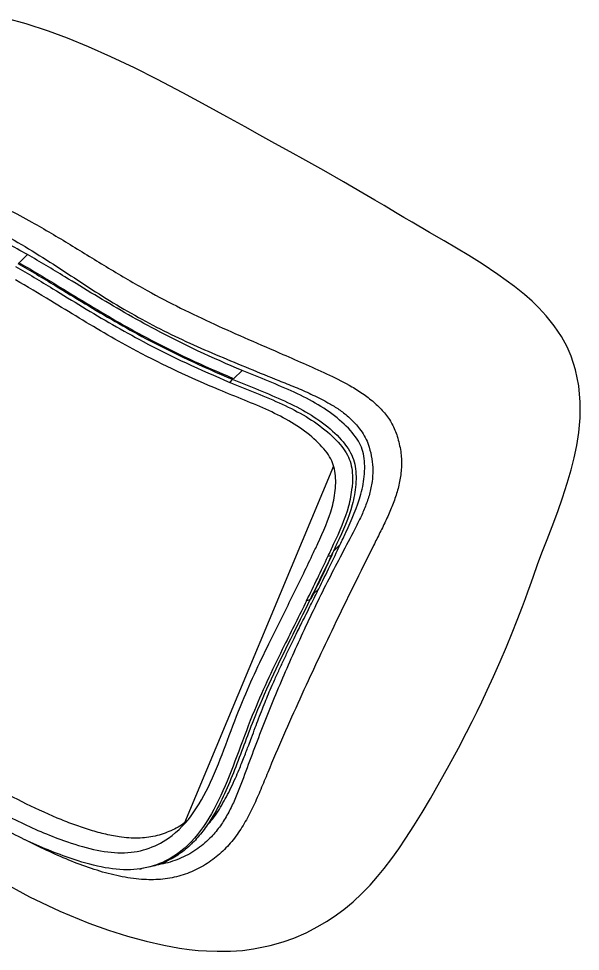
# Paper-space layout '_Trimétrica' of a CAD drawing. Header units: millimetres. Extents: x -50 to 61, y -52 to 56.
# Drawn here: x -3.5 to 60.9, y -51.9 to 55.1 of the extents above; entities that cross this region are included whole.
import ezdxf

# ---------------------------------------------------------------- set-up
doc = ezdxf.new("R2010")
doc.units = ezdxf.units.MM

psp = doc.layouts.new('_Trimétrica')

# ---------------------------------------------------------------- linework, layer by layer
at = {"color": 8, "linetype": 'Continuous', "lineweight": 25}
for p, q in [((-2.52, 28.04), (-3.49, 27.1)), ((22.11, 14.74), (21.15, 13.81)), ((33.36, -5.25), (32.67, -5.92)), ((30.9, -10.32), (30.24, -10.97))]:
    psp.add_line(p, q, dxfattribs=at)
at = {"color": 7, "linetype": 'Continuous', "lineweight": 25}
for p, q in [((20.97, 13.75), (20.71, 13.38)), ((20.71, 13.38), (20.71, 13.37)), ((21.07, 13.84), (20.97, 13.75)), ((35.12, 8.63), (34.63, 9.13)), ((32.6, 3.74), (15.49, -37.19)), ((32.34, -6.52), (31.96, -6.62)), ((32.43, -6.43), (32.34, -6.52)), ((29.89, -11.6), (29.51, -11.69)), ((29.98, -11.51), (29.89, -11.6)), ((16.33, -39.58), (16.42, -39.49))]:
    psp.add_line(p, q, dxfattribs=at)
at = {"color": 7, "linetype": 'Continuous', "lineweight": 25, "flags": 128}
psp.add_lwpolyline([(-5.82, -43.78), (-2.29, -45.66), (1.18, -47.31), (4.52, -48.69), (6.78, -49.5), (8.97, -50.2), (11.09, -50.78), (13.12, -51.24), (14.91, -51.56), (16.04, -51.71), (17.05, -51.82), (18.02, -51.89), (19.26, -51.93), (20.77, -51.91), (22.14, -51.82), (23.43, -51.66), (25.32, -51.28), (26.82, -50.85), (28.04, -50.41), (29.46, -49.79), (30.81, -49.1), (31.78, -48.52), (32.69, -47.92), (33.77, -47.14), (34.85, -46.24), (35.85, -45.31), (36.79, -44.34), (37.66, -43.36), (38.43, -42.43), (39.29, -41.28), (40.08, -40.18), (40.92, -38.93), (41.81, -37.53), (42.76, -35.99), (43.72, -34.39), (44.82, -32.49), (45.89, -30.56), (46.94, -28.62), (47.87, -26.83), (48.52, -25.55), (49.08, -24.42), (49.62, -23.3), (50.25, -21.96), (50.96, -20.4), (51.74, -18.65), (52.45, -16.97), (53.1, -15.38), (53.68, -13.91), (54.28, -12.36), (54.63, -11.42), (54.91, -10.65), (55.17, -9.94), (55.5, -8.98), (56.05, -7.4), (56.6, -5.99), (57.13, -4.65), (57.7, -3.15), (58.33, -1.45), (58.88, 0.14), (59.42, 1.8), (59.87, 3.32), (60.23, 4.72), (60.54, 6.13), (60.77, 7.61), (60.92, 9.3), (60.93, 11.1), (60.75, 12.99), (60.37, 14.8), (59.87, 16.37), (59.41, 17.46), (58.77, 18.63), (57.93, 19.88), (57.02, 21.02), (56.16, 21.94), (55.4, 22.68), (54.52, 23.46), (53.36, 24.4), (51.48, 25.77), (49.68, 26.97), (48.13, 27.94), (46.7, 28.8), (45.32, 29.62), (43.63, 30.59), (41.63, 31.75), (40.68, 32.31), (39.91, 32.78), (39.2, 33.2), (38.4, 33.67), (37.36, 34.29), (35.97, 35.1), (34.87, 35.74), (33.74, 36.39), (31.48, 37.68), (29.43, 38.83), (27.63, 39.84), (25.88, 40.81), (24.16, 41.77), (22.46, 42.7), (20.37, 43.86), (17.98, 45.17), (15.3, 46.62), (12.34, 48.17), (9.76, 49.47), (7.05, 50.76), (4.47, 51.91), (2.08, 52.88), (-0.1, 53.69), (-2.67, 54.52), (-4.93, 55.13)], dxfattribs=at)
at = {"color": 7, "linetype": 'Continuous', "lineweight": 25}
for points, knots in [([(-38.86, 12.93), (-38.85, 13.29), (-38.82, 14.78), (-38.55, 17.31), (-38.02, 20.37), (-37.26, 23.17), (-36.27, 25.7), (-35.01, 28.02), (-33.48, 30.12), (-31.67, 31.97), (-29.6, 33.55), (-27.25, 34.84), (-24.66, 35.83), (-21.88, 36.49), (-19.02, 36.8), (-16.15, 36.76), (-13.3, 36.39), (-10.45, 35.64), (-7.62, 34.58), (-4.8, 33.28), (-1.46, 31.49), (2.4, 29.19), (6.77, 26.48), (10.99, 23.99), (15.05, 21.88), (18.93, 20.04), (22.85, 18.3), (26.37, 16.78), (29.47, 15.42), (32.12, 14.24), (34.35, 13.12), (36.09, 12.02), (37.37, 11.02), (38.47, 9.9), (39.39, 8.61), (39.74, 7.67), (39.92, 7.19)], [0, 0, 0, 0, 0.011294, 0.045768, 0.079768, 0.110223, 0.140278, 0.170045, 0.199672, 0.229347, 0.259295, 0.28976, 0.320723, 0.351908, 0.383041, 0.411849, 0.44029, 0.46839, 0.496493, 0.52487, 0.553616, 0.599463, 0.645776, 0.692017, 0.731184, 0.770364, 0.809778, 0.849596, 0.876437, 0.903421, 0.92958, 0.944468, 0.958655, 0.972294, 0.985824, 1, 1, 1, 1]), ([(-33.85, 24.23), (-33.7, 24.5), (-33.07, 25.63), (-31.67, 27.37), (-29.8, 29.24), (-27.85, 30.67), (-25.93, 31.75), (-23.86, 32.61), (-21.67, 33.25), (-19.38, 33.64), (-17, 33.78), (-14.54, 33.64), (-12.01, 33.15), (-9.48, 32.34), (-6.67, 31.13), (-3.62, 29.48), (-0.35, 27.46), (2.87, 25.36), (6.08, 23.25), (9.36, 21.28), (12.7, 19.48), (16.09, 17.87), (20.63, 15.89), (24.67, 14.26), (28.18, 12.84), (30.02, 12.05), (31.61, 11.26), (32.95, 10.47), (33.89, 9.8), (34.43, 9.31), (34.63, 9.13)], [0, 0, 0, 0, 0.014099, 0.058097, 0.101941, 0.135058, 0.16832, 0.201581, 0.234696, 0.267584, 0.300547, 0.333392, 0.366474, 0.399719, 0.432878, 0.478343, 0.523858, 0.569137, 0.614414, 0.659787, 0.705153, 0.750479, 0.795814, 0.886374, 0.910734, 0.93509, 0.959395, 0.974898, 0.990379, 1, 1, 1, 1]), ([(-2.52, 28.04), (-3.3, 28.48), (-4.85, 29.34), (-7.19, 30.48), (-9.53, 31.43), (-11.88, 32.14), (-14.22, 32.56), (-16.54, 32.74), (-18.8, 32.67), (-21, 32.38), (-23.23, 31.85), (-25.45, 31.02), (-27.58, 29.84), (-28.97, 28.91), (-29.58, 28.33), (-29.61, 28.31)], [0, 0, 0, 0, 0.081786, 0.161666, 0.240153, 0.318171, 0.397053, 0.47568, 0.555051, 0.634637, 0.71386, 0.807591, 0.901267, 0.995412, 1, 1, 1, 1]), ([(22.11, 14.74), (18.7, 16.17), (15.4, 17.71), (10.98, 20.06), (9.81, 20.71), (6.33, 22.71), (4.05, 24.1), (0.34, 26.37), (-1.09, 27.23), (-2.52, 28.04)], [0.887719, 0.887719, 0.887719, 0.887719, 0.9318691, 0.9318691, 0.9479202, 0.9479202, 0.9800223, 0.9800223, 1, 1, 1, 1]), ([(-3.63, 27.04), (-2.2, 26.22), (-0.77, 25.36), (2.95, 23.09), (5.22, 21.7), (8.69, 19.7), (9.86, 19.05), (14.27, 16.71), (17.57, 15.18), (20.97, 13.75)], [0, 0, 0, 0, 0.177926, 0.177926, 0.463835, 0.463835, 0.606789, 0.606789, 1, 1, 1, 1]), ([(-3.54, 27.13), (-2.11, 26.32), (-0.67, 25.45), (3.04, 23.19), (5.32, 21.79), (8.79, 19.79), (9.95, 19.14), (14.36, 16.8), (17.67, 15.27), (21.07, 13.84)], [0, 0, 0, 0, 0.177926, 0.177926, 0.463835, 0.463835, 0.606789, 0.606789, 1, 1, 1, 1]), ([(-3.92, 26.68), (-2.49, 25.87), (-1.06, 25), (2.66, 22.74), (4.93, 21.34), (8.41, 19.34), (9.58, 18.69), (14, 16.34), (17.31, 14.81), (20.71, 13.38)], [0, 0, 0, 0, 0.177926, 0.177926, 0.463835, 0.463835, 0.606789, 0.606789, 1, 1, 1, 1]), ([(19.48, 12.52), (16.24, 13.87), (13.1, 15.33), (8.9, 17.57), (7.79, 18.18), (4.49, 20.08), (2.33, 21.41), (-1.2, 23.56), (-2.56, 24.38), (-3.92, 25.15)], [0.887719, 0.887719, 0.887719, 0.887719, 0.9318691, 0.9318691, 0.9479202, 0.9479202, 0.9800223, 0.9800223, 1, 1, 1, 1]), ([(15.8, -36.92), (15.7, -37), (15.16, -37.49), (13.94, -38.13), (12.16, -38.77), (10.15, -39.01), (8.16, -38.85), (6.25, -38.47), (4.47, -37.96), (2.67, -37.35), (0.13, -36.34), (-3.15, -34.82), (-7.12, -32.64), (-11.02, -30.19), (-14.69, -27.65), (-18.12, -25.1), (-21.31, -22.5), (-24.37, -19.7), (-26.89, -17.07), (-28.88, -14.72), (-30.41, -12.68), (-31.81, -10.55), (-33.04, -8.34), (-34.09, -6.1), (-34.95, -3.83), (-35.64, -1.51), (-36.14, 0.93), (-36.42, 3.44), (-36.48, 6.01), (-36.33, 8.56), (-35.98, 11.23), (-35.58, 13.01), (-35.36, 13.98)], [0, 0, 0, 0, 0.005675, 0.032201, 0.059386, 0.085956, 0.11343, 0.135528, 0.157806, 0.180437, 0.203131, 0.254422, 0.306094, 0.358628, 0.411343, 0.456996, 0.502784, 0.549177, 0.595895, 0.624076, 0.652399, 0.681257, 0.710349, 0.738542, 0.766955, 0.796071, 0.825433, 0.858206, 0.891259, 0.925009, 0.958934, 1, 1, 1, 1]), ([(33.36, -5.25), (33.58, -4.78), (33.8, -4.31), (34.69, -2.37), (35.34, -0.93), (35.95, 1.31), (36.1, 2.08), (36.21, 3.68), (36.19, 4.47), (35.96, 5.53), (35.85, 5.85), (35.56, 6.48), (35.37, 6.79), (34.66, 7.78), (34.01, 8.45), (31.77, 10.37), (30, 11.36), (26.2, 13.11), (24.13, 13.9), (22.11, 14.74), (22.11, 14.74), (22.11, 14.74)], [0.0000001, 0.0000001, 0.0000001, 0.0000001, 0.0074613, 0.0074613, 0.0308204, 0.0308204, 0.0424999, 0.0424999, 0.0541795, 0.0541795, 0.0600192, 0.0600192, 0.065859, 0.065859, 0.0775385, 0.0775385, 0.102831, 0.102831, 0.1281236, 0.1281236, 0.1281404, 0.1281404, 0.1281404, 0.1281404]), ([(29.51, -11.69), (28.66, -13.41), (27.8, -15.12), (25.75, -19.27), (24.57, -21.73), (22.88, -25.83), (22.3, -27.41), (21.14, -30.5), (20.56, -32.03), (18.6, -36.43), (17.01, -39.12), (13.77, -41.36), (12.86, -41.82), (10.96, -42.42), (9.95, -42.57), (6.75, -42.57), (4.35, -41.96), (0.07, -40.43), (-1.77, -39.63), (-5.38, -37.88), (-7.15, -36.92), (-10.65, -34.85), (-12.37, -33.74), (-15.79, -31.43), (-17.47, -30.22), (-22.43, -26.48), (-25.59, -23.8), (-31.32, -17.91), (-33.87, -14.7), (-37.66, -7.86), (-38.95, -4.25), (-40.32, 3.95), (-39.91, 8.57), (-38.84, 12.98), (-38.82, 13.08), (-38.79, 13.19)], [0, 0, 0, 0, 0.053216, 0.053216, 0.128129, 0.128129, 0.173077, 0.173077, 0.218025, 0.218025, 0.30792, 0.30792, 0.337886, 0.337886, 0.367851, 0.367851, 0.427781, 0.427781, 0.472729, 0.472729, 0.517677, 0.517677, 0.562419, 0.562419, 0.607162, 0.607162, 0.696647, 0.696647, 0.787363, 0.787363, 0.877259, 0.877259, 0.99712, 0.99712, 1, 1, 1, 1]), ([(20.71, 13.38), (20.71, 13.38), (20.72, 13.38), (22.73, 12.53), (24.8, 11.75), (28.61, 9.99), (30.37, 9.01), (32.61, 7.09), (33.26, 6.41), (33.97, 5.43), (34.16, 5.11), (34.45, 4.49), (34.56, 4.16), (34.79, 3.11), (34.82, 2.31), (34.75, 1.44), (34.75, 1.37), (34.74, 1.3)], [0, 0, 0, 0, 0.0001318, 0.0001318, 0.1975131, 0.1975131, 0.3948944, 0.3948944, 0.4860408, 0.4860408, 0.5316141, 0.5316141, 0.5771873, 0.5771873, 0.6683337, 0.6683337, 0.6762477, 0.6762477, 0.6762477, 0.6762477]), ([(20.97, 13.75), (20.97, 13.75), (20.98, 13.75), (22.99, 12.91), (25.05, 12.12), (28.88, 10.36), (30.67, 9.36), (32.95, 7.41), (33.61, 6.71), (34.34, 5.69), (34.54, 5.36), (34.84, 4.71), (34.95, 4.37), (35.19, 3.27), (35.22, 2.46), (35.09, 0.85), (34.95, 0.06), (34.33, -2.2), (33.68, -3.65), (32.78, -5.59), (32.56, -6.05), (32.34, -6.52)], [0, 0, 0, 0, 0.000132, 0.000132, 0.197513, 0.197513, 0.394894, 0.394894, 0.486041, 0.486041, 0.531614, 0.531614, 0.577187, 0.577187, 0.668334, 0.668334, 0.75948, 0.75948, 0.941773, 0.941773, 1, 1, 1, 1]), ([(-37.04, 12.34), (-37.06, 12.24), (-37.09, 12.14), (-38.1, 7.95), (-38.49, 3.56), (-37.19, -4.23), (-35.96, -7.65), (-32.36, -14.15), (-29.94, -17.2), (-24.5, -22.8), (-21.5, -25.34), (-16.79, -28.9), (-15.19, -30.04), (-11.94, -32.24), (-10.3, -33.29), (-6.98, -35.26), (-5.3, -36.17), (-1.88, -37.83), (-0.12, -38.59), (3.94, -40.04), (6.22, -40.62), (9.26, -40.62), (10.21, -40.48), (12.02, -39.91), (12.88, -39.48), (15.96, -37.35), (17.48, -34.79), (19.34, -30.61), (19.89, -29.16), (20.98, -26.22), (21.54, -24.73), (23.14, -20.83), (24.26, -18.49), (26.21, -14.55), (27.03, -12.92), (27.83, -11.29)], [0.155314, 0.155314, 0.155314, 0.155314, 0.1568108, 0.1568108, 0.2191017, 0.2191017, 0.2658198, 0.2658198, 0.3129644, 0.3129644, 0.3594693, 0.3594693, 0.3827218, 0.3827218, 0.4059743, 0.4059743, 0.4293333, 0.4293333, 0.4526924, 0.4526924, 0.4838378, 0.4838378, 0.4994106, 0.4994106, 0.5149833, 0.5149833, 0.5617014, 0.5617014, 0.5850605, 0.5850605, 0.6084196, 0.6084196, 0.6473514, 0.6473514, 0.6750075, 0.6750075, 0.6750075, 0.6750075]), ([(30.16, -6.47), (30.37, -6.03), (30.58, -5.58), (31.43, -3.74), (32.05, -2.37), (32.63, -0.24), (32.76, 0.49), (32.88, 2.01), (32.85, 2.76), (32.63, 3.77), (32.53, 4.07), (32.26, 4.66), (32.08, 4.96), (31.4, 5.9), (30.78, 6.54), (28.65, 8.37), (26.98, 9.3), (23.36, 10.97), (21.4, 11.71), (19.48, 12.52), (19.48, 12.52), (19.48, 12.52)], [0.0000001, 0.0000001, 0.0000001, 0.0000001, 0.0074613, 0.0074613, 0.0308204, 0.0308204, 0.0424999, 0.0424999, 0.0541795, 0.0541795, 0.0600192, 0.0600192, 0.065859, 0.065859, 0.0775385, 0.0775385, 0.102831, 0.102831, 0.1281236, 0.1281236, 0.1281404, 0.1281404, 0.1281404, 0.1281404]), ([(35.12, 8.63), (35.28, 8.44), (35.66, 8.01), (36.15, 7.25), (36.49, 6.54), (36.79, 5.65), (37.03, 4.6), (37.14, 3.27), (37.05, 1.91), (36.75, 0.53), (36.28, -0.86), (35.69, -2.19), (34.28, -4.98), (32.01, -9.18), (29.2, -15.01), (26.55, -20.95), (24.5, -26), (22.95, -30.09), (22.04, -32.68), (21.2, -34.7), (20.49, -36.16), (19.64, -37.54), (18.52, -38.92), (17.04, -40.21), (15.49, -41.1), (14.12, -41.61), (13.24, -41.86), (12.68, -41.93), (12.49, -41.95)], [0, 0, 0, 0, 0.010232, 0.023222, 0.036602, 0.043283, 0.063591, 0.083894, 0.104623, 0.129119, 0.153903, 0.179162, 0.204479, 0.316599, 0.428748, 0.540878, 0.653086, 0.709148, 0.765213, 0.793248, 0.821348, 0.849822, 0.878548, 0.915664, 0.953656, 0.97218, 0.990851, 1, 1, 1, 1]), ([(39.92, 7.19), (40.07, 6.61), (40.38, 5.46), (40.44, 3.78), (40.26, 2.16), (39.86, 0.6), (39.32, -0.91), (38.66, -2.4), (37.93, -3.87), (35.9, -7.93), (32.78, -14.27), (28.7, -22.94), (25.95, -29.2), (24.26, -33.34), (23.43, -35.24), (22.5, -37.06), (21.41, -38.76), (20.11, -40.29), (18.56, -41.59), (16.81, -42.63), (14.87, -43.36), (12.78, -43.73), (10.49, -43.72), (8.03, -43.36), (5.45, -42.67), (2.86, -41.75), (0.32, -40.65), (-1.56, -39.78), (-2.58, -39.23), (-2.78, -39.12)], [0, 0, 0, 0, 0.020589, 0.040832, 0.061285, 0.082237, 0.10376, 0.125771, 0.148089, 0.17049, 0.310853, 0.435592, 0.559927, 0.588142, 0.616247, 0.644183, 0.671999, 0.699918, 0.728134, 0.756341, 0.784214, 0.811595, 0.838748, 0.869325, 0.900229, 0.93132, 0.96224, 0.992593, 1, 1, 1, 1]), ([(31.96, -6.62), (32.18, -6.15), (32.4, -5.68), (33.3, -3.74), (33.94, -2.3), (34.54, -0.12), (34.67, 0.58), (34.74, 1.3)], [0.6762477, 0.6762477, 0.6762477, 0.6762477, 0.7344692, 0.7344692, 0.9167621, 0.9167621, 0.9999946, 0.9999946, 0.9999946, 0.9999946]), ([(30.9, -10.32), (31.33, -9.46), (32.16, -7.77), (32.97, -6.07), (33.36, -5.25)], [0, 0, 0, 0, 0.51569, 1, 1, 1, 1]), ([(27.83, -11.29), (28.24, -10.47), (29.03, -8.87), (29.79, -7.25), (30.16, -6.47)], [0, 0, 0, 0, 0.51569, 1, 1, 1, 1]), ([(29.51, -11.69), (29.93, -10.83), (30.36, -9.96), (31.18, -8.26), (31.57, -7.44), (31.96, -6.62), (31.96, -6.62), (31.96, -6.62), (31.96, -6.62)], [-0.000026, -0.000026, -0.000026, -0.000026, 0.515638, 0.515638, 0.999948, 0.999948, 0.999948, 0.999974, 0.999974, 0.999974, 0.999974]), ([(32.34, -6.52), (31.95, -7.35), (31.56, -8.17), (30.74, -9.86), (30.31, -10.73), (29.89, -11.6)], [0, 0, 0, 0, 0.48431, 0.48431, 1, 1, 1, 1]), ([(32.43, -6.43), (32.04, -7.25), (31.65, -8.08), (30.83, -9.77), (30.41, -10.64), (29.98, -11.51)], [0, 0, 0, 0, 0.48431, 0.48431, 1, 1, 1, 1]), ([(18.13, -37.41), (18.28, -37.25), (18.92, -36.57), (19.6, -35.46), (20.33, -34.18), (20.84, -33.15), (21.33, -32.1), (21.72, -31.17), (22.06, -30.35), (22.34, -29.63), (22.61, -28.93), (22.89, -28.19), (23.22, -27.31), (23.6, -26.3), (24.02, -25.19), (24.42, -24.14), (24.83, -23.11), (25.24, -22.13), (25.71, -21.05), (26.23, -19.9), (26.79, -18.68), (27.37, -17.48), (27.92, -16.34), (28.42, -15.33), (28.88, -14.4), (29.35, -13.45), (29.83, -12.49), (30.27, -11.61), (30.61, -10.91), (30.82, -10.5), (30.9, -10.32)], [0, 0, 0, 0, 0.022144, 0.095538, 0.131723, 0.170679, 0.210992, 0.246955, 0.271774, 0.298305, 0.323567, 0.346539, 0.375603, 0.417109, 0.452822, 0.49258, 0.528346, 0.562305, 0.598951, 0.645112, 0.688251, 0.732737, 0.778393, 0.81523, 0.846114, 0.882351, 0.921397, 0.954214, 0.980415, 1, 1, 1, 1]), ([(29.89, -11.6), (29.14, -13.1), (27.64, -16.12), (25.4, -20.67), (23.64, -24.74), (22.32, -28.26), (21.27, -31.1), (20.13, -33.85), (18.97, -36.14), (17.78, -37.96), (16.62, -39.34), (15.3, -40.54), (13.78, -41.48), (12.22, -42.15), (11.1, -42.33), (10.6, -42.41)], [0, 0, 0, 0, 0.133985, 0.268823, 0.404602, 0.484623, 0.563698, 0.642037, 0.71951, 0.768977, 0.817718, 0.865964, 0.914148, 0.961782, 1, 1, 1, 1]), ([(10.32, -42.47), (10.37, -42.47), (10.47, -42.45), (10.56, -42.44), (10.61, -42.43)], [0, 0, 0, 0, 0.499999, 1, 1, 1, 1])]:
    psp.add_open_spline(points, degree=3, knots=knots, dxfattribs=at)

doc.saveas('drawing.dxf')
